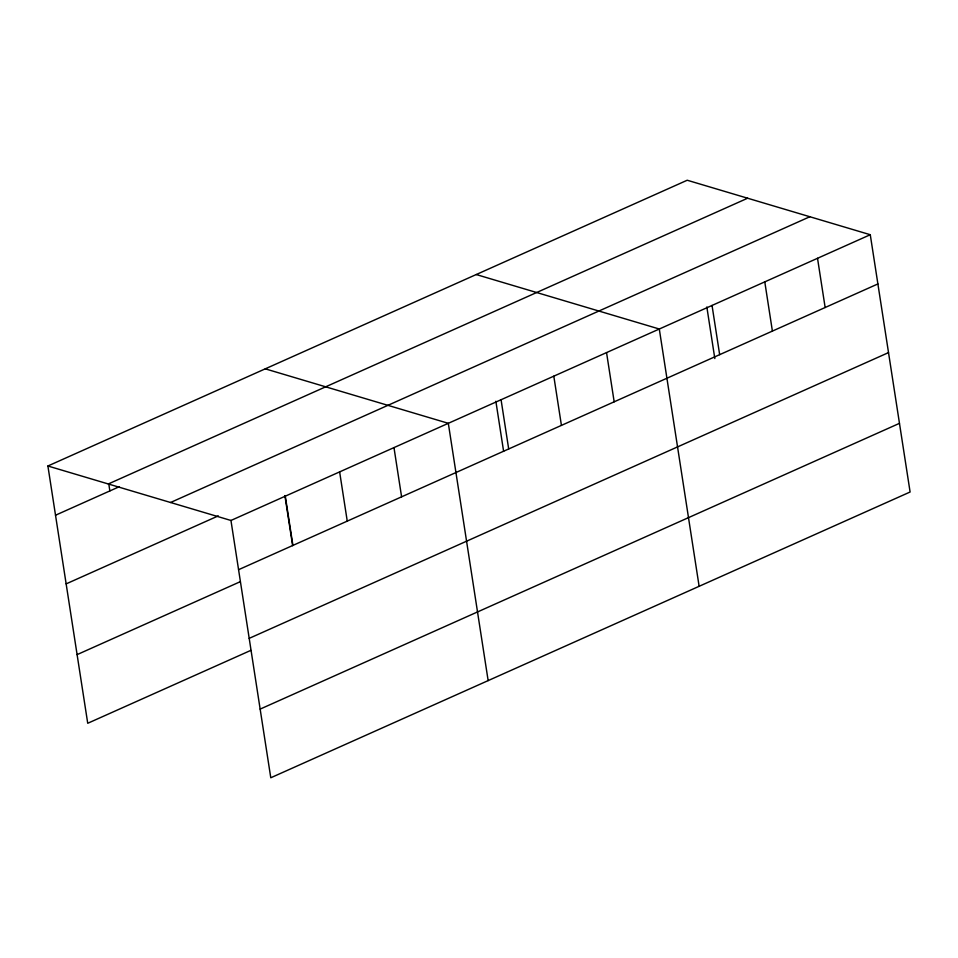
<?xml version="1.0" encoding="UTF-8"?>
<svg xmlns="http://www.w3.org/2000/svg" width="958" height="958" viewBox="0 0 958 958"><rect width="100%" height="100%" fill="white"/><g stroke="black" fill="none" stroke-linecap="round" stroke-linejoin="round"><path stroke-width="1.44" d="M47.9 465.995L687.221 180.236L870.271 234.722L910.1 492.005L270.779 777.764L230.95 520.469L47.9 465.995L87.729 723.278L250.757 650.41M108.302 483.97L747.623 198.222M55.516 515.224L119.367 486.676M170.548 502.495L809.857 216.736M66.15 583.877L218.304 515.871M230.95 520.469L870.271 234.722M238.578 569.699L877.887 283.939M77.095 654.625L240.123 581.757M249.2 638.363L888.521 352.604M260.157 709.1L899.466 423.34M476.246 274.539L659.296 329.013L699.124 586.308M265.27 368.842L448.32 423.316L488.149 680.599M817.521 258.289L825.149 307.518M764.783 281.868L772.399 331.097M712.034 305.446L719.662 354.664M706.836 306.967L714.824 358.543M606.546 352.592L614.174 401.821M553.808 376.171L561.424 425.388M501.07 399.737L508.686 448.967M495.861 401.27L503.621 451.374M393.978 447.602L401.594 496.831M339.635 471.899L347.251 521.116M285.292 496.184L292.92 545.413M284.885 495.561L292.645 545.677M108.745 483.694L109.859 490.927"/></g></svg>
